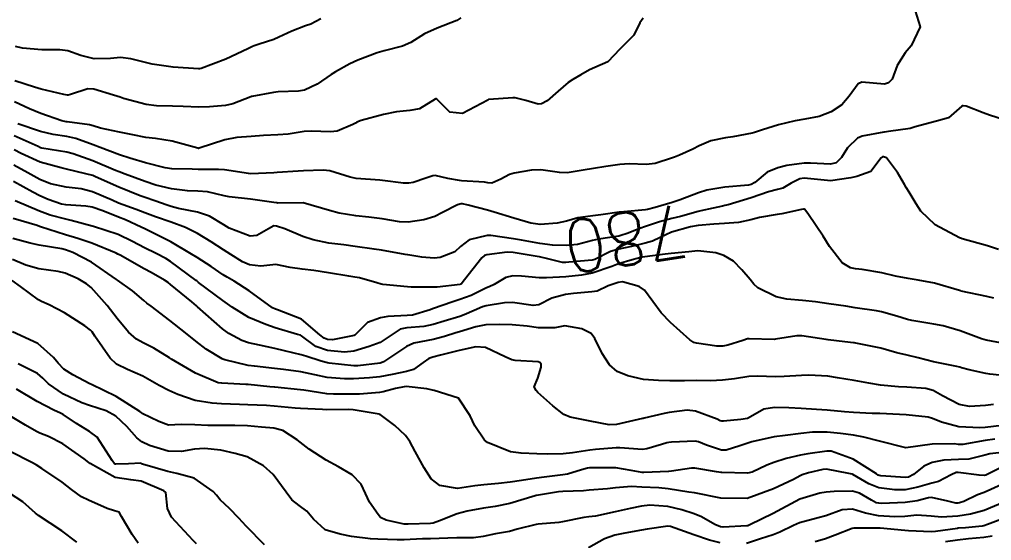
# Model space of a CAD drawing. Header units: metres. Extents: x 318500 to 325275, y 7408834 to 7428799.
# Drawn here: x 323362 to 323435.8, y 7421070.3 to 7421109.9 of the extents above; entities that cross this region are included whole.
import ezdxf
from ezdxf.enums import TextEntityAlignment as Align

# ---------------------------------------------------------------- set-up
doc = ezdxf.new("R2010")
doc.units = ezdxf.units.M
doc.header["$MEASUREMENT"] = 0
for name, color, linetype in [('Cotas', 45, 'Continuous'), ('Curvas de Nivel 1m', 11, 'Continuous'), ('Curvas de Nivel 5m', 15, 'Continuous'), ('Vias Primárias', 230, 'Continuous')]:
    doc.layers.add(name, color=color, linetype=linetype)
doc.styles.add('Style-STANDARD', font='STANDARD.shx')

msp = doc.modelspace()

# ---------------------------------------------------------------- linework, layer by layer
at = {"layer": 'Curvas de Nivel 1m', "flags": 128}
for points, elevation in [([(323429.77, 7421111.33), (323430.41, 7421109.32), (323429.725, 7421107.864), (323429.267, 7421107.337), (323428.666, 7421106.386), (323428.273, 7421105.351), (323427.988, 7421105.053), (323427.684, 7421104.962), (323425.965, 7421105.098), (323425.684, 7421104.978), (323425.004, 7421104.056), (323424.442, 7421103.398), (323423.654, 7421102.851), (323422.723, 7421102.496), (323421.649, 7421102.301), (323420.917, 7421102.177), (323419.644, 7421101.863), (323418.432, 7421101.478), (323417.829, 7421101.296), (323417.636, 7421101.249), (323416.181, 7421100.963), (323415.63, 7421100.885), (323414.507, 7421100.651), (323413.621, 7421100.28), (323413.135, 7421100.029), (323412.135, 7421099.562), (323411.758, 7421099.418), (323411.607, 7421099.366), (323410.27, 7421098.92), (323409.599, 7421098.851), (323408.31, 7421098.902), (323407.599, 7421098.856), (323406.536, 7421098.695), (323405.594, 7421098.559), (323404.828, 7421098.422), (323403.588, 7421098.215), (323403.029, 7421098.238), (323401.591, 7421098.443), (323400.886, 7421098.415), (323399.587, 7421098.208), (323399.212, 7421098.107), (323398.571, 7421097.74), (323397.888, 7421097.436), (323397.577, 7421097.459), (323397.327, 7421097.504), (323395.578, 7421097.624), (323395.435, 7421097.639), (323394.549, 7421097.795), (323393.583, 7421098.012), (323393.392, 7421098.003), (323392.883, 7421097.817), (323391.903, 7421097.5), (323391.576, 7421097.437), (323391.182, 7421097.441), (323389.578, 7421097.644), (323389.376, 7421097.661), (323387.579, 7421097.8), (323387.137, 7421097.894), (323385.587, 7421098.368), (323385.084, 7421098.421), (323383.586, 7421098.365), (323383.19, 7421098.342), (323381.584, 7421098.243), (323381.328, 7421098.229), (323379.582, 7421098.148), (323379.411, 7421098.164), (323377.587, 7421098.463), (323377.138, 7421098.476), (323375.587, 7421098.485), (323375.138, 7421098.504), (323373.587, 7421098.529), (323373.069, 7421098.596), (323371.593, 7421098.985), (323370.388, 7421099.328), (323369.602, 7421099.598), (323368.146, 7421100.145), (323367.612, 7421100.355), (323366.288, 7421100.841), (323365.618, 7421100.984), (323364.565, 7421101.141), (323363.622, 7421101.367), (323361.899, 7421101.956)], 783), ([(323409.371, 7421109.978), (323409.125, 7421109.606), (323408.67, 7421108.671), (323407.721, 7421107.754), (323407.599, 7421107.622), (323406.677, 7421106.664), (323405.699, 7421106.218), (323405.3, 7421106.052), (323404.631, 7421105.666), (323404.037, 7421105.323), (323403.681, 7421105.073), (323402.929, 7421104.429), (323402.076, 7421103.696), (323401.658, 7421103.474), (323401.402, 7421103.449), (323400.458, 7421103.718), (323399.663, 7421103.914), (323399.468, 7421103.927), (323397.661, 7421103.797), (323397.628, 7421103.783), (323397.577, 7421103.751), (323395.65, 7421102.734), (323394.68, 7421102.824), (323393.711, 7421103.809), (323393.66, 7421103.836), (323393.632, 7421103.839), (323393.57, 7421103.811), (323392.389, 7421103.087), (323391.651, 7421102.96), (323390.651, 7421102.846), (323389.648, 7421102.645), (323387.953, 7421102.195), (323387.642, 7421102.062), (323387.529, 7421102.003), (323387.332, 7421101.893), (323386.144, 7421101.393), (323385.631, 7421101.342), (323384.172, 7421101.392), (323383.631, 7421101.356), (323382.416, 7421101.171), (323381.627, 7421101.103), (323380.547, 7421101.055), (323379.62, 7421100.991), (323378.52, 7421100.907), (323377.617, 7421100.725), (323375.653, 7421100.092), (323375.61, 7421100.083), (323375.572, 7421100.089), (323373.616, 7421100.633), (323372.351, 7421100.823), (323371.618, 7421100.909), (323370.62, 7421101.115), (323369.622, 7421101.323), (323368.161, 7421101.608), (323367.626, 7421101.781), (323367.334, 7421101.861), (323365.629, 7421102.091), (323365.552, 7421102.104), (323365.226, 7421102.186), (323363.638, 7421102.727), (323362.775, 7421103.086), (323361.651, 7421103.617)], 784), ([(323384.902, 7421109.923), (323384.145, 7421109.522), (323383.732, 7421109.38), (323382.688, 7421108.993), (323381.718, 7421108.522), (323381.334, 7421108.355), (323380.213, 7421107.985), (323379.828, 7421107.869), (323379.708, 7421107.823), (323379.351, 7421107.64), (323377.698, 7421106.846), (323375.802, 7421106.159), (323375.691, 7421106.131), (323375.615, 7421106.127), (323373.692, 7421106.242), (323372.087, 7421106.487), (323371.695, 7421106.575), (323370.466, 7421106.886), (323369.698, 7421106.975), (323368.927, 7421106.908), (323367.697, 7421106.878), (323366.671, 7421107.137), (323365.703, 7421107.48), (323365.079, 7421107.564), (323363.704, 7421107.578), (323362.243, 7421107.686), (323361.706, 7421107.814)], 786), ([(323436.7, 7421102.284), (323435.654, 7421102.611), (323435.179, 7421102.781), (323433.901, 7421103.276), (323433.661, 7421103.325), (323433.622, 7421103.319), (323433.574, 7421103.281), (323432.542, 7421102.4), (323431.649, 7421102.152), (323430.03, 7421101.71), (323429.643, 7421101.602), (323427.998, 7421101.355), (323427.682, 7421101.317), (323427.639, 7421101.313), (323426.004, 7421101.007), (323425.632, 7421100.845), (323424.881, 7421100.131), (323424.427, 7421099.398), (323424.03, 7421098.977), (323423.602, 7421098.879), (323422.074, 7421098.962), (323421.603, 7421098.966), (323420.277, 7421098.776), (323419.597, 7421098.613), (323418.779, 7421098.286), (323417.843, 7421097.486), (323417.578, 7421097.331), (323417.364, 7421097.279), (323415.576, 7421097.132), (323414.198, 7421096.909), (323413.572, 7421096.714), (323412.189, 7421096.183), (323411.564, 7421095.963), (323410.291, 7421095.583), (323409.706, 7421095.44), (323409.557, 7421095.422), (323407.898, 7421095.271), (323407.554, 7421095.227), (323406.169, 7421095.022), (323405.55, 7421094.955), (323404.412, 7421094.796), (323403.543, 7421094.552), (323402.831, 7421094.39), (323401.539, 7421094.309), (323400.84, 7421094.411), (323399.546, 7421094.787), (323398.052, 7421095.246), (323397.555, 7421095.387), (323396.083, 7421095.772), (323395.656, 7421095.874), (323395.561, 7421095.873), (323395.276, 7421095.784), (323394.146, 7421095.206), (323393.547, 7421094.913), (323392.712, 7421094.648), (323391.54, 7421094.484), (323390.873, 7421094.507), (323389.543, 7421094.725), (323388.552, 7421094.868), (323387.546, 7421094.965), (323386.29, 7421095.162), (323385.552, 7421095.35), (323383.56, 7421095.94), (323381.599, 7421095.929), (323381.559, 7421095.932), (323381.332, 7421095.972), (323379.562, 7421096.216), (323377.948, 7421096.398), (323377.565, 7421096.471), (323376.289, 7421096.768), (323375.562, 7421096.829), (323374.767, 7421096.853), (323373.564, 7421097.012), (323372.359, 7421097.298), (323371.572, 7421097.555), (323370.035, 7421098.123), (323369.583, 7421098.297), (323369.306, 7421098.411), (323367.595, 7421099.133), (323366.101, 7421099.674), (323365.604, 7421099.8), (323363.713, 7421100.104), (323363.609, 7421100.133), (323363.429, 7421100.212), (323361.618, 7421101.028)], 782), ([(323436.348, 7421092.407), (323435.521, 7421092.672), (323433.59, 7421093.219), (323433.529, 7421093.237), (323433.376, 7421093.282), (323431.545, 7421094.273), (323430.457, 7421095.317), (323430.104, 7421095.861), (323429.574, 7421096.744), (323429.343, 7421097.099), (323429.208, 7421097.336), (323428.678, 7421098.259), (323427.836, 7421099.357), (323427.611, 7421099.439), (323427.54, 7421099.432), (323427.45, 7421099.362), (323426.645, 7421098.319), (323425.588, 7421097.94), (323425.139, 7421097.834), (323423.583, 7421097.619), (323423.367, 7421097.629), (323421.586, 7421097.809), (323421.257, 7421097.771), (323420.603, 7421097.45), (323419.966, 7421097.067), (323419.575, 7421096.96), (323418.889, 7421096.786), (323417.568, 7421096.317), (323415.829, 7421095.783), (323415.562, 7421095.731), (323415.384, 7421095.699), (323414.691, 7421095.529), (323413.758, 7421095.337), (323413.556, 7421095.293), (323412.194, 7421094.917), (323411.548, 7421094.752), (323410.614, 7421094.509), (323409.538, 7421094.149), (323409.127, 7421094.005), (323408.144, 7421093.611), (323407.687, 7421093.458), (323407.527, 7421093.425), (323405.972, 7421093.195), (323405.521, 7421093.082), (323404.388, 7421092.79), (323403.515, 7421092.698), (323402.476, 7421092.725), (323401.517, 7421092.863), (323400.132, 7421093.11), (323399.522, 7421093.21), (323397.813, 7421093.46), (323397.526, 7421093.47), (323396.153, 7421093.138), (323395.513, 7421092.638), (323395.065, 7421092.229), (323393.968, 7421091.803), (323393.499, 7421091.738), (323392.572, 7421091.819), (323391.502, 7421091.991), (323391.31, 7421092.026), (323389.507, 7421092.339), (323388.96, 7421092.416), (323387.511, 7421092.639), (323386.654, 7421092.757), (323385.515, 7421092.891), (323384.316, 7421093.13), (323383.522, 7421093.385), (323382.157, 7421093.961), (323381.533, 7421094.18), (323381.319, 7421094.186), (323380.918, 7421093.976), (323380.043, 7421093.464), (323379.521, 7421093.404), (323377.949, 7421094.014), (323377.534, 7421094.273), (323376.446, 7421094.939), (323375.542, 7421095.241), (323374.097, 7421095.512), (323373.546, 7421095.663), (323373.241, 7421095.769), (323372.293, 7421096.089), (323371.554, 7421096.345), (323371.184, 7421096.477), (323369.565, 7421097.125), (323367.801, 7421097.924), (323367.578, 7421098.012), (323367.056, 7421098.158), (323365.585, 7421098.512), (323365.175, 7421098.598), (323363.592, 7421099.022), (323362.138, 7421099.689), (323361.606, 7421099.972)], 781), ([(323436.896, 7421085.228), (323435.424, 7421085.511), (323435.058, 7421085.623), (323433.434, 7421086.213), (323432.141, 7421086.591), (323431.441, 7421086.731), (323429.763, 7421087.008), (323429.446, 7421087.084), (323428.627, 7421087.342), (323427.455, 7421087.674), (323427.078, 7421087.742), (323425.459, 7421087.975), (323424.768, 7421088.083), (323423.463, 7421088.284), (323422.457, 7421088.433), (323421.466, 7421088.536), (323420.286, 7421088.633), (323419.47, 7421088.795), (323418.088, 7421089.481), (323417.764, 7421089.767), (323417.486, 7421090.122), (323416.866, 7421090.868), (323416.231, 7421091.509), (323415.506, 7421091.95), (323414.89, 7421092.145), (323413.511, 7421092.304), (323412.834, 7421092.227), (323411.508, 7421092.093), (323411.042, 7421092.04), (323409.504, 7421091.843), (323409.287, 7421091.81), (323408.536, 7421091.604), (323407.497, 7421091.3), (323406.986, 7421091.119), (323405.49, 7421090.607), (323404.698, 7421090.448), (323403.487, 7421090.325), (323402.031, 7421090.238), (323401.486, 7421090.255), (323400.138, 7421090.372), (323399.487, 7421090.41), (323398.938, 7421090.283), (323398.058, 7421089.744), (323397.669, 7421089.557), (323397.476, 7421089.48), (323396.318, 7421088.917), (323395.462, 7421088.593), (323394.839, 7421088.409), (323393.452, 7421087.911), (323393.38, 7421087.881), (323393.197, 7421087.813), (323391.855, 7421087.415), (323391.443, 7421087.377), (323389.987, 7421087.307), (323389.44, 7421087.208), (323388.445, 7421086.865), (323387.482, 7421085.889), (323387.42, 7421085.861), (323385.775, 7421085.548), (323385.416, 7421085.558), (323385.156, 7421085.653), (323384.828, 7421085.919), (323383.437, 7421087.102), (323381.598, 7421087.818), (323381.448, 7421087.861), (323381.232, 7421087.972), (323379.469, 7421089.248), (323378.315, 7421090.007), (323377.776, 7421090.309), (323377.485, 7421090.486), (323376.566, 7421091.109), (323375.497, 7421091.789), (323375.086, 7421092.054), (323373.514, 7421092.981), (323371.781, 7421093.841), (323371.528, 7421093.961), (323371.25, 7421094.104), (323370.059, 7421094.645), (323369.537, 7421094.864), (323368.347, 7421095.337), (323367.545, 7421095.604), (323367.069, 7421095.681), (323365.546, 7421095.785), (323365.211, 7421095.849), (323364.189, 7421096.2), (323363.554, 7421096.468), (323363.028, 7421096.745), (323361.57, 7421097.556)], 779), ([(323437.393, 7421082.754), (323435.701, 7421082.94), (323435.396, 7421082.979), (323434.118, 7421083.269), (323433.547, 7421083.423), (323433.402, 7421083.46), (323433.175, 7421083.509), (323431.406, 7421083.877), (323430.26, 7421084.168), (323429.41, 7421084.365), (323428.629, 7421084.558), (323427.415, 7421084.899), (323425.521, 7421085.277), (323425.419, 7421085.299), (323425.348, 7421085.31), (323424.685, 7421085.391), (323423.422, 7421085.543), (323423.271, 7421085.564), (323421.426, 7421085.843), (323421.028, 7421085.841), (323419.422, 7421085.577), (323419.31, 7421085.573), (323417.422, 7421085.623), (323417.3, 7421085.613), (323416.946, 7421085.495), (323415.788, 7421085.134), (323415.416, 7421085.064), (323414.967, 7421085.068), (323413.417, 7421085.29), (323413.218, 7421085.343), (323412.902, 7421085.548), (323411.439, 7421086.866), (323410.737, 7421087.577), (323409.476, 7421089.312), (323409.067, 7421089.596), (323407.805, 7421089.937), (323407.483, 7421089.9), (323406.721, 7421089.631), (323405.881, 7421089.237), (323405.473, 7421089.184), (323404.075, 7421089.06), (323403.47, 7421088.985), (323402.437, 7421088.714), (323401.458, 7421088.203), (323401.021, 7421088.142), (323399.46, 7421088.379), (323398.851, 7421088.344), (323397.456, 7421088.13), (323397.166, 7421088.043), (323396.546, 7421087.764), (323395.779, 7421087.441), (323395.443, 7421087.323), (323394.273, 7421086.962), (323393.433, 7421086.699), (323392.707, 7421086.541), (323391.429, 7421086.451), (323390.914, 7421086.352), (323390.167, 7421085.849), (323389.415, 7421085.341), (323388.56, 7421085.021), (323387.408, 7421084.688), (323386.708, 7421084.596), (323385.408, 7421084.716), (323384.52, 7421085.033), (323383.419, 7421085.849), (323383.36, 7421085.882), (323383.127, 7421085.944), (323381.427, 7421086.451), (323380.717, 7421086.691), (323379.439, 7421087.236), (323378.17, 7421088.009), (323377.458, 7421088.53), (323375.621, 7421089.905), (323375.479, 7421090.016), (323375.431, 7421090.05), (323373.494, 7421091.481), (323373.125, 7421091.706), (323372.385, 7421092.087), (323371.506, 7421092.531), (323370.608, 7421093.019), (323369.521, 7421093.529), (323367.642, 7421094.149), (323367.53, 7421094.181), (323365.955, 7421094.595), (323365.535, 7421094.693), (323364.357, 7421095.016), (323363.541, 7421095.313), (323361.693, 7421096.084)], 778), ([(323435.972, 7421080.63), (323435.359, 7421080.542), (323434.155, 7421080.471), (323433.36, 7421080.614), (323432.091, 7421081.293), (323431.376, 7421081.693), (323430.835, 7421081.851), (323429.379, 7421081.94), (323428.748, 7421081.971), (323427.381, 7421082.101), (323426.494, 7421082.259), (323425.386, 7421082.439), (323424.135, 7421082.652), (323423.391, 7421082.78), (323421.953, 7421082.863), (323421.391, 7421082.841), (323420.086, 7421082.753), (323419.389, 7421082.737), (323418.083, 7421082.786), (323417.389, 7421082.757), (323416.301, 7421082.586), (323415.384, 7421082.466), (323414.471, 7421082.436), (323413.384, 7421082.46), (323412.503, 7421082.434), (323411.383, 7421082.412), (323410.523, 7421082.439), (323409.384, 7421082.521), (323408.205, 7421082.791), (323407.393, 7421083.13), (323406.814, 7421083.629), (323406.262, 7421084.49), (323405.705, 7421085.646), (323405.426, 7421086.02), (323404.726, 7421086.362), (323403.434, 7421086.596), (323402.654, 7421086.459), (323401.431, 7421086.441), (323400.568, 7421086.577), (323399.434, 7421086.679), (323398.461, 7421086.713), (323397.434, 7421086.687), (323396.671, 7421086.522), (323395.426, 7421086.151), (323395.141, 7421086.068), (323394.296, 7421085.797), (323393.418, 7421085.576), (323391.961, 7421085.278), (323391.412, 7421085.041), (323389.651, 7421083.856), (323389.473, 7421083.784), (323389.399, 7421083.769), (323387.713, 7421083.568), (323387.395, 7421083.567), (323385.535, 7421083.772), (323385.398, 7421083.796), (323384.927, 7421083.917), (323383.756, 7421084.287), (323383.405, 7421084.406), (323382.151, 7421084.702), (323381.409, 7421084.869), (323380.252, 7421085.141), (323379.413, 7421085.311), (323378.899, 7421085.482), (323377.926, 7421086.012), (323377.425, 7421086.375), (323375.523, 7421088.049), (323375.451, 7421088.112), (323375.093, 7421088.416), (323373.475, 7421089.744), (323373.298, 7421089.893), (323373.03, 7421090.077), (323372.029, 7421090.643), (323371.483, 7421090.938), (323369.658, 7421091.968), (323369.499, 7421092.056), (323369.35, 7421092.132), (323367.511, 7421092.882), (323366.447, 7421093.235), (323365.52, 7421093.519), (323363.604, 7421094.133), (323363.529, 7421094.154), (323363.353, 7421094.212), (323361.535, 7421094.75)], 777), ([(323437.225, 7421079.108), (323435.336, 7421078.885), (323434.925, 7421078.845), (323433.336, 7421078.922), (323432.015, 7421079.293), (323431.344, 7421079.567), (323430.998, 7421079.652), (323429.347, 7421079.83), (323428.82, 7421079.866), (323427.349, 7421079.936), (323426.756, 7421079.951), (323425.349, 7421080.007), (323424.668, 7421080.072), (323423.352, 7421080.185), (323422.531, 7421080.239), (323421.354, 7421080.333), (323420.423, 7421080.375), (323419.354, 7421080.407), (323418.544, 7421080.281), (323417.341, 7421079.58), (323417.281, 7421079.55), (323416.784, 7421079.496), (323415.475, 7421079.372), (323415.339, 7421079.369), (323415.225, 7421079.398), (323414.978, 7421079.515), (323413.349, 7421080.129), (323412.715, 7421080.184), (323411.347, 7421080.008), (323410.977, 7421079.943), (323409.439, 7421079.589), (323409.36, 7421079.569), (323409.34, 7421079.567), (323409.308, 7421079.559), (323407.335, 7421079.115), (323406.79, 7421079.084), (323405.337, 7421079.358), (323403.836, 7421079.665), (323403.343, 7421079.861), (323402.509, 7421080.526), (323401.368, 7421081.545), (323401.242, 7421081.702), (323401.106, 7421081.972), (323401.384, 7421082.622), (323401.634, 7421083.458), (323401.62, 7421083.697), (323401.521, 7421083.818), (323401.402, 7421083.856), (323399.648, 7421083.971), (323399.403, 7421084.025), (323398.903, 7421084.237), (323397.412, 7421084.957), (323396.666, 7421085.015), (323395.41, 7421084.734), (323393.972, 7421084.368), (323393.404, 7421084.233), (323393.093, 7421084.123), (323392.666, 7421083.817), (323391.927, 7421083.29), (323391.39, 7421083.139), (323390.317, 7421082.915), (323389.383, 7421082.739), (323388.604, 7421082.649), (323387.38, 7421082.57), (323386.699, 7421082.578), (323385.382, 7421082.684), (323384.439, 7421082.869), (323383.387, 7421083.099), (323382.058, 7421083.292), (323381.391, 7421083.369), (323379.852, 7421083.526), (323379.394, 7421083.601), (323377.6, 7421084.017), (323377.447, 7421084.066), (323377.401, 7421084.085), (323376.205, 7421084.835), (323375.414, 7421085.426), (323374.634, 7421086.058), (323373.434, 7421087.019), (323372.009, 7421088.092), (323371.688, 7421088.331), (323371.454, 7421088.537), (323370.601, 7421089.252), (323369.469, 7421090.065), (323369.38, 7421090.131), (323367.489, 7421091.434), (323366.076, 7421092.171), (323365.503, 7421092.385), (323365.242, 7421092.446), (323363.508, 7421092.721), (323362.843, 7421092.883), (323361.515, 7421093.243)], 776), ([(323437.317, 7421077.044), (323435.687, 7421076.872), (323435.313, 7421076.776), (323434.103, 7421076.473), (323433.308, 7421076.457), (323432.19, 7421076.408), (323431.304, 7421076.209), (323430.675, 7421075.934), (323429.884, 7421075.321), (323429.512, 7421075.102), (323429.286, 7421075.069), (323427.422, 7421075.215), (323427.288, 7421075.236), (323427.206, 7421075.268), (323427.08, 7421075.353), (323425.307, 7421076.481), (323423.642, 7421077.078), (323423.315, 7421077.091), (323421.862, 7421076.874), (323421.31, 7421076.773), (323420.224, 7421076.528), (323419.301, 7421076.225), (323418.758, 7421076.008), (323417.647, 7421075.485), (323417.289, 7421075.4), (323415.35, 7421075.449), (323415.289, 7421075.456), (323414.937, 7421075.515), (323413.294, 7421075.796), (323413.041, 7421075.797), (323411.515, 7421075.567), (323411.315, 7421075.544), (323411.29, 7421075.542), (323409.42, 7421075.456), (323409.288, 7421075.463), (323408.457, 7421075.602), (323407.293, 7421075.807), (323407.091, 7421075.825), (323405.292, 7421075.814), (323405.145, 7421075.798), (323404.691, 7421075.656), (323403.614, 7421075.338), (323403.284, 7421075.283), (323401.856, 7421075.117), (323401.28, 7421075.041), (323400.13, 7421074.865), (323399.275, 7421074.732), (323398.378, 7421074.635), (323397.272, 7421074.53), (323396.591, 7421074.439), (323395.267, 7421074.246), (323393.932, 7421074.462), (323393.278, 7421074.989), (323392.732, 7421075.816), (323392.073, 7421077.058), (323391.661, 7421077.827), (323391.325, 7421078.281), (323390.525, 7421079.035), (323389.395, 7421079.859), (323389.34, 7421079.873), (323389.321, 7421079.88), (323387.345, 7421080.225), (323386.989, 7421080.25), (323385.345, 7421080.228), (323385.022, 7421080.238), (323383.346, 7421080.311), (323382.952, 7421080.34), (323381.348, 7421080.502), (323380.778, 7421080.546), (323379.349, 7421080.609), (323378.729, 7421080.619), (323377.35, 7421080.675), (323376.654, 7421080.727), (323375.353, 7421080.936), (323374.033, 7421081.39), (323373.364, 7421081.697), (323372.628, 7421082.081), (323371.38, 7421082.767), (323370.212, 7421083.293), (323369.393, 7421083.692), (323368.902, 7421084.135), (323367.747, 7421085.816), (323367.528, 7421086.149), (323367.422, 7421086.275), (323366.978, 7421086.605), (323365.441, 7421087.597), (323364.267, 7421088.198), (323363.687, 7421088.441), (323363.454, 7421088.57), (323362.1, 7421089.587), (323361.468, 7421090.049)], 774), ([(323436.64, 7421075.89), (323435.384, 7421075.249), (323435.29, 7421075.222), (323434.876, 7421075.256), (323433.293, 7421075.46), (323433.123, 7421075.451), (323432.755, 7421075.285), (323431.793, 7421074.782), (323431.28, 7421074.652), (323430.234, 7421074.357), (323429.272, 7421074.15), (323428.475, 7421074.135), (323427.274, 7421074.286), (323426.509, 7421074.592), (323425.289, 7421075.31), (323425.243, 7421075.334), (323424.979, 7421075.385), (323423.294, 7421075.709), (323423.009, 7421075.698), (323421.93, 7421075.424), (323421.439, 7421075.277), (323421.287, 7421075.214), (323420.787, 7421074.941), (323419.271, 7421074.213), (323417.26, 7421073.49), (323415.26, 7421073.51), (323413.265, 7421073.905), (323412.834, 7421073.979), (323411.27, 7421074.226), (323410.563, 7421074.285), (323409.272, 7421074.359), (323408.488, 7421074.385), (323407.27, 7421074.286), (323406.667, 7421074.231), (323405.267, 7421074.109), (323404.848, 7421074.072), (323403.265, 7421074.02), (323402.946, 7421073.994), (323401.26, 7421073.725), (323401.237, 7421073.723), (323401.173, 7421073.701), (323399.254, 7421073.097), (323398.126, 7421072.866), (323397.25, 7421072.749), (323395.996, 7421072.518), (323395.245, 7421072.31), (323393.917, 7421071.8), (323393.425, 7421071.62), (323393.237, 7421071.593), (323391.539, 7421071.524), (323391.236, 7421071.541), (323389.849, 7421071.851), (323389.438, 7421072.053), (323389.244, 7421072.283), (323388.584, 7421073.201), (323388.291, 7421073.875), (323387.956, 7421074.565), (323387.281, 7421075.283), (323386.231, 7421075.901), (323385.297, 7421076.387), (323384.007, 7421077.232), (323383.317, 7421077.761), (323383.098, 7421077.943), (323382.008, 7421078.641), (323381.329, 7421078.82), (323380.403, 7421078.906), (323379.33, 7421079.003), (323378.363, 7421079.037), (323377.33, 7421079.031), (323376.319, 7421079.024), (323375.33, 7421079.084), (323374.284, 7421079.107), (323373.33, 7421079.053), (323372.595, 7421079.343), (323371.338, 7421079.948), (323371.252, 7421080.014), (323371.153, 7421080.103), (323369.357, 7421081.24), (323367.492, 7421082.149), (323367.371, 7421082.204), (323366.078, 7421082.867), (323365.381, 7421083.32), (323364.956, 7421083.756), (323364.591, 7421084.192), (323363.406, 7421085.256), (323361.496, 7421086.152)], 773), ([(323436.56, 7421074.512), (323435.27, 7421073.937), (323434.765, 7421073.76), (323433.719, 7421073.265), (323433.381, 7421073.146), (323433.259, 7421073.125), (323433.114, 7421073.127), (323432.509, 7421073.281), (323431.264, 7421073.558), (323431.027, 7421073.54), (323430.161, 7421073.316), (323429.258, 7421073.175), (323427.491, 7421073.115), (323427.258, 7421073.121), (323427.071, 7421073.166), (323426.713, 7421073.358), (323425.794, 7421073.899), (323425.27, 7421074.053), (323423.874, 7421074.006), (323423.268, 7421073.973), (323422.785, 7421073.897), (323421.26, 7421073.43), (323419.249, 7421072.354), (323417.468, 7421071.487), (323417.309, 7421071.419), (323417.239, 7421071.404), (323415.44, 7421071.304), (323415.237, 7421071.333), (323414.812, 7421071.516), (323413.81, 7421072.096), (323413.248, 7421072.32), (323412.311, 7421072.614), (323411.253, 7421072.869), (323409.865, 7421072.973), (323409.253, 7421072.915), (323408.381, 7421072.733), (323407.249, 7421072.48), (323405.752, 7421072.149), (323405.244, 7421072.086), (323404.857, 7421072.041), (323403.24, 7421071.712), (323402.959, 7421071.674), (323401.394, 7421071.541), (323401.237, 7421071.519), (323399.805, 7421071.147), (323399.229, 7421070.987), (323398.17, 7421070.797), (323397.223, 7421070.588), (323396.489, 7421070.493), (323395.221, 7421070.51), (323394.534, 7421070.477), (323393.219, 7421070.434), (323392.619, 7421070.416), (323391.218, 7421070.357), (323390.698, 7421070.358), (323389.218, 7421070.396), (323388.664, 7421070.423), (323387.221, 7421070.61), (323386.356, 7421070.766), (323385.228, 7421071.113), (323384.347, 7421071.923), (323383.834, 7421072.519), (323383.25, 7421072.964), (323382.693, 7421073.387), (323382.261, 7421073.955), (323381.28, 7421075.304), (323380.548, 7421075.977), (323379.3, 7421076.639), (323378.397, 7421076.91), (323377.307, 7421077.157), (323376.06, 7421077.287), (323375.308, 7421077.222), (323374.317, 7421077.047), (323373.305, 7421077.089), (323371.881, 7421077.522), (323371.315, 7421077.788), (323370.917, 7421078.106), (323370.169, 7421078.958), (323369.336, 7421079.742), (323368.603, 7421080.137), (323367.346, 7421080.547), (323366.761, 7421080.747), (323365.358, 7421081.401), (323364.232, 7421082.197), (323363.801, 7421082.631), (323363.378, 7421082.978), (323361.907, 7421083.703)], 772), ([(323380.617, 7421069.976), (323379.231, 7421071.392), (323378.671, 7421071.999), (323377.973, 7421072.734), (323377.254, 7421073.392), (323376.969, 7421073.736), (323376.727, 7421074.028), (323375.275, 7421075.034), (323373.969, 7421075.374), (323373.282, 7421075.526), (323371.355, 7421076.099), (323371.29, 7421076.128), (323371.229, 7421076.163), (323370.305, 7421076.115), (323369.326, 7421076.093), (323369.29, 7421076.097), (323369.244, 7421076.13), (323369.065, 7421076.361), (323367.91, 7421078.144), (323367.324, 7421078.573), (323366.358, 7421079.193), (323365.337, 7421079.864), (323365.127, 7421079.972), (323364.636, 7421080.191), (323363.35, 7421080.854), (323361.794, 7421081.795)], 771), ([(323371.038, 7421070.103), (323370.581, 7421070.748), (323369.777, 7421072.122), (323369.576, 7421072.458), (323369.244, 7421072.561), (323368.666, 7421072.716), (323367.252, 7421073.35), (323366.722, 7421073.625), (323365.968, 7421074.169), (323365.268, 7421074.714), (323363.72, 7421075.767), (323363.287, 7421076.039), (323362.965, 7421076.213), (323361.302, 7421077.06)], 769), ([(323366.386, 7421070.162), (323365.223, 7421071.032), (323363.455, 7421072.207), (323363.327, 7421072.295), (323363.242, 7421072.373), (323362.276, 7421073.245), (323361.257, 7421073.899)], 768), ([(323436.838, 7421073.226), (323435.253, 7421072.584), (323434.213, 7421072.298), (323433.249, 7421072.15), (323432.03, 7421072.071), (323431.248, 7421072.149), (323430.149, 7421072.216), (323429.248, 7421072.124), (323428.489, 7421072.097), (323427.248, 7421072.17), (323426.249, 7421072.364), (323425.253, 7421072.673), (323424.491, 7421072.63), (323423.248, 7421072.179), (323422.656, 7421072.006), (323421.242, 7421071.634), (323420.781, 7421071.437), (323419.756, 7421070.928), (323419.229, 7421070.738), (323418.287, 7421070.411), (323417.219, 7421070.069)], 771), ([(323415.219, 7421070.128), (323414.413, 7421070.332), (323413.228, 7421070.736), (323411.456, 7421071.348), (323411.237, 7421071.372), (323409.669, 7421071.151), (323409.232, 7421071.076), (323407.974, 7421070.864), (323407.226, 7421070.701), (323406.432, 7421070.422), (323405.211, 7421069.736)], 771), ([(323435.857, 7421070.614), (323435.229, 7421070.522), (323434.078, 7421070.411), (323433.226, 7421070.31), (323432.316, 7421070.192)], 769)]:
    msp.add_lwpolyline(points, dxfattribs=dict(at, elevation=elevation))
at = {"layer": 'Curvas de Nivel 5m', "flags": 128}
for points, elevation in [([(323395.538, 7421109.988), (323395.228, 7421109.788), (323393.734, 7421109.204), (323392.773, 7421108.776), (323391.723, 7421108.113), (323391.107, 7421107.839), (323389.715, 7421107.497), (323389.185, 7421107.341), (323387.703, 7421106.785), (323387.092, 7421106.5), (323386.02, 7421105.907), (323385.816, 7421105.781), (323385.687, 7421105.684), (323384.632, 7421104.969), (323383.669, 7421104.507), (323383.195, 7421104.419), (323381.666, 7421104.377), (323381.304, 7421104.335), (323379.66, 7421104.021), (323379.636, 7421104.015), (323379.592, 7421103.991), (323378.205, 7421103.458), (323377.65, 7421103.334), (323376.448, 7421103.238), (323375.647, 7421103.212), (323374.454, 7421103.256), (323373.648, 7421103.293), (323372.426, 7421103.311), (323371.65, 7421103.402), (323369.909, 7421103.873), (323369.657, 7421103.963), (323369.169, 7421104.135), (323367.666, 7421104.581), (323367.214, 7421104.61), (323365.902, 7421104.176), (323365.722, 7421104.117), (323365.659, 7421104.117), (323365.377, 7421104.184), (323363.666, 7421104.581), (323363.161, 7421104.722), (323361.675, 7421105.223)], 785), ([(323436.003, 7421088.711), (323435.474, 7421088.827), (323433.518, 7421089.241), (323433.48, 7421089.252), (323433.391, 7421089.281), (323431.485, 7421089.836), (323430.252, 7421090.083), (323429.489, 7421090.197), (323428.532, 7421090.386), (323427.493, 7421090.628), (323425.986, 7421090.884), (323425.495, 7421090.925), (323425.119, 7421091.008), (323424.477, 7421091.395), (323423.518, 7421092.621), (323423.03, 7421093.417), (323421.932, 7421095.056), (323421.645, 7421095.439), (323421.584, 7421095.464), (323421.56, 7421095.465), (323421.539, 7421095.461), (323421.396, 7421095.442), (323419.91, 7421095.102), (323419.554, 7421095.052), (323418.202, 7421094.829), (323417.548, 7421094.665), (323416.599, 7421094.449), (323415.543, 7421094.364), (323414.742, 7421094.328), (323413.54, 7421094.228), (323412.969, 7421094.118), (323411.532, 7421093.712), (323411.428, 7421093.675), (323411.202, 7421093.573), (323410.071, 7421093.035), (323409.519, 7421092.88), (323408.482, 7421092.639), (323407.512, 7421092.425), (323406.888, 7421092.251), (323405.698, 7421091.647), (323405.499, 7421091.586), (323403.734, 7421091.431), (323403.497, 7421091.411), (323403.242, 7421091.418), (323402.142, 7421091.69), (323401.502, 7421091.84), (323401.335, 7421091.87), (323399.507, 7421092.167), (323399.047, 7421092.195), (323397.504, 7421092.007), (323397.314, 7421091.942), (323397.127, 7421091.756), (323395.801, 7421090.093), (323395.542, 7421089.779), (323395.505, 7421089.754), (323395.479, 7421089.745), (323393.735, 7421089.547), (323393.476, 7421089.532), (323391.752, 7421089.551), (323391.476, 7421089.556), (323389.594, 7421089.743), (323389.479, 7421089.769), (323389.155, 7421089.865), (323387.838, 7421090.24), (323387.484, 7421090.304), (323387.012, 7421090.367), (323385.487, 7421090.635), (323384.376, 7421090.814), (323383.49, 7421090.896), (323382.582, 7421091.044), (323381.493, 7421091.253), (323380.334, 7421091.139), (323379.492, 7421091.235), (323378.964, 7421091.467), (323378.072, 7421092.011), (323377.505, 7421092.371), (323376.572, 7421092.976), (323375.524, 7421093.623), (323374.625, 7421094.059), (323373.534, 7421094.466), (323372.337, 7421094.887), (323371.541, 7421095.183), (323370.874, 7421095.441), (323369.548, 7421095.93), (323369.059, 7421096.135), (323367.56, 7421096.79), (323366.715, 7421097.01), (323365.564, 7421097.142), (323364.376, 7421097.39), (323363.573, 7421097.712), (323362.655, 7421098.219), (323361.589, 7421098.814)], 780), ([(323436.073, 7421077.984), (323435.326, 7421077.89), (323433.631, 7421077.583), (323433.323, 7421077.584), (323432.973, 7421077.634), (323431.323, 7421077.624), (323429.32, 7421077.33), (323427.325, 7421077.84), (323426.116, 7421078.156), (323425.329, 7421078.291), (323424.35, 7421078.414), (323423.331, 7421078.512), (323422.223, 7421078.529), (323421.33, 7421078.427), (323420.145, 7421078.265), (323419.327, 7421078.17), (323417.624, 7421077.786), (323417.322, 7421077.693), (323417.163, 7421077.65), (323416.722, 7421077.496), (323415.665, 7421077.156), (323415.315, 7421077.167), (323414.18, 7421077.527), (323413.571, 7421077.785), (323413.323, 7421077.843), (323411.528, 7421077.773), (323411.322, 7421077.747), (323411.18, 7421077.713), (323410.763, 7421077.576), (323409.655, 7421077.247), (323409.314, 7421077.213), (323407.605, 7421077.327), (323407.316, 7421077.331), (323405.751, 7421077.206), (323405.313, 7421077.159), (323404.011, 7421076.961), (323403.308, 7421076.874), (323402.141, 7421076.854), (323401.308, 7421076.868), (323400.105, 7421076.921), (323399.309, 7421077.026), (323397.551, 7421077.748), (323397.322, 7421077.925), (323396.585, 7421079.014), (323396.237, 7421079.767), (323395.36, 7421081.101), (323393.497, 7421081.679), (323393.369, 7421081.717), (323392.945, 7421081.814), (323391.372, 7421081.986), (323391.228, 7421081.976), (323390.574, 7421081.842), (323389.634, 7421081.588), (323389.365, 7421081.548), (323387.842, 7421081.404), (323387.363, 7421081.4), (323385.857, 7421081.41), (323385.363, 7421081.436), (323383.598, 7421081.705), (323383.367, 7421081.734), (323381.402, 7421081.937), (323381.37, 7421081.942), (323381.027, 7421081.973), (323379.372, 7421082.147), (323379.209, 7421082.156), (323377.373, 7421082.236), (323377.115, 7421082.282), (323375.385, 7421083.018), (323373.563, 7421084.068), (323373.401, 7421084.181), (323372.227, 7421084.907), (323371.412, 7421085.301), (323370.895, 7421085.588), (323370.3, 7421086.117), (323369.435, 7421087.155), (323368.682, 7421088.138), (323367.464, 7421089.507), (323367.107, 7421089.796), (323366.476, 7421090.165), (323365.476, 7421090.604), (323364.945, 7421090.721), (323363.481, 7421090.923), (323362.501, 7421091.203), (323361.491, 7421091.652)], 775), ([(323375.46, 7421070.046), (323375.214, 7421070.291), (323373.556, 7421072.067), (323373.246, 7421072.714), (323373.13, 7421073.943), (323372.984, 7421074.074), (323371.27, 7421074.796), (323370.485, 7421074.899), (323369.274, 7421075.09), (323367.39, 7421076.149), (323367.291, 7421076.225), (323366.943, 7421076.508), (323365.312, 7421077.645), (323364.23, 7421078.196), (323363.573, 7421078.457), (323363.324, 7421078.576), (323362.479, 7421079.068), (323361.335, 7421079.733)], 770), ([(323437.254, 7421072.16), (323435.507, 7421071.509), (323435.242, 7421071.413), (323435.109, 7421071.384), (323433.834, 7421071.264), (323433.286, 7421071.222), (323433.239, 7421071.214), (323431.557, 7421070.973), (323431.235, 7421070.959), (323429.521, 7421071.04), (323429.236, 7421071.062), (323427.362, 7421071.225), (323427.238, 7421071.231), (323425.376, 7421071.239), (323425.237, 7421071.213), (323423.939, 7421070.689), (323423.225, 7421070.434), (323422.435, 7421070.205)], 770)]:
    msp.add_lwpolyline(points, dxfattribs=dict(at, elevation=elevation))
at = {"layer": 'Vias Primárias'}
for points in [[(323715.644, 7420145.548, 0), (323709.04, 7420132.939)], [(323831.088, 7420001.787, 0), (323833.844, 7420008.443, 0.220888)], [(323205.069, 7420933.766, 0), (323207.298, 7420931.929, 0.020742), (323210.311, 7420929.649), (323213.335, 7420928.865), (323214.564, 7420929.479), (323216.061, 7420926.782), (323213.869, 7420925.313), (323213.871, 7420924.556), (323218.068, 7420917.639), (323222.108, 7420910.972), (323227.38, 7420903.131), (323230.217, 7420898.982, 0.38291), (323236.446, 7420897.46), (323249.502, 7420903.926), (323257.59, 7420907.836)]]:
    msp.add_lwpolyline(points, format="xyb", dxfattribs=at)

# ---------------------------------------------------------------- texts
at = {"layer": 'Cotas', "style": 'Style-STANDARD'}
msp.add_text('780', height=4, rotation=188.6556, dxfattribs=at).set_placement((323408.067, 7421093.208, 780), align=Align.MIDDLE_CENTER)

doc.saveas('drawing.dxf')
